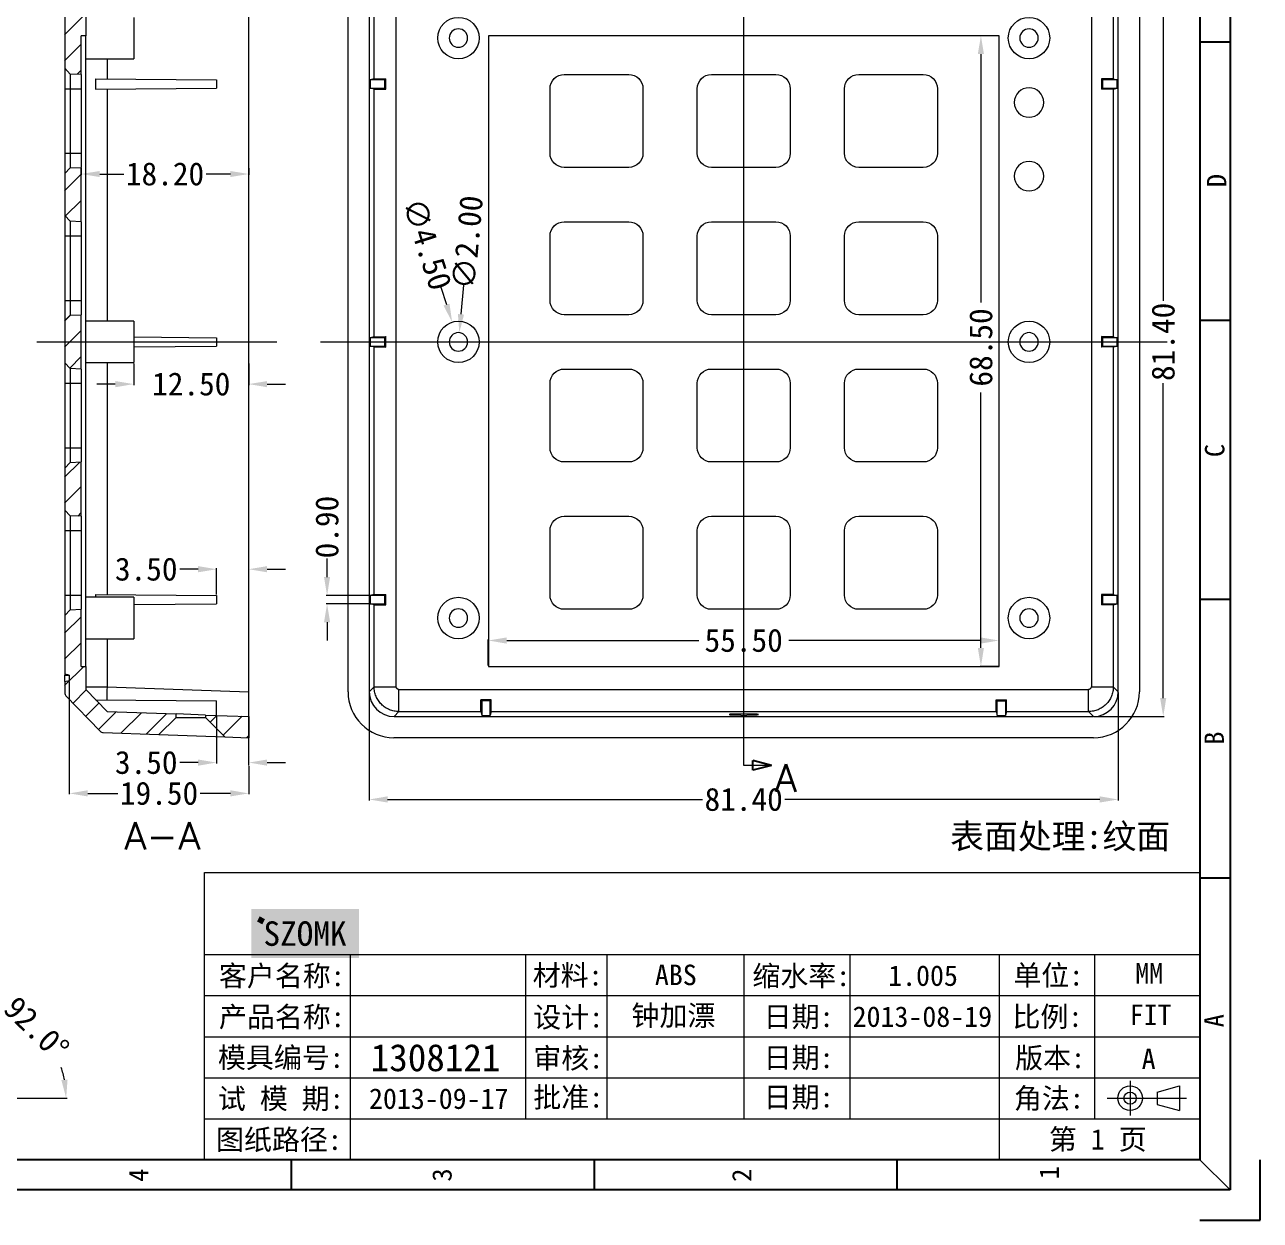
# Model space of a CAD drawing. Header units: inches. Extents: x -855 to -579, y 2307 to 2702.
# Drawn here: x -713.3 to -579, y 2506.4 to 2636.2 of the extents above; entities that cross this region are included whole.
import ezdxf
from ezdxf.enums import TextEntityAlignment as Align
from ezdxf.lldxf.tags import DXFTag

# ---------------------------------------------------------------- set-up
doc = ezdxf.new("R2010")
doc.units = ezdxf.units.IN
doc.header["$MEASUREMENT"] = 0
doc.layers.add('10', color=7, linetype='Continuous', true_color=0xffffff)
for name, color, linetype in [('50', 7, 'Continuous'), ('dtext', 4, 'Continuous'), ('MiniCADViewLayer', 1, 'Continuous')]:
    doc.layers.add(name, color=color, linetype=linetype)
doc.layers.add('moldbase', color=7, linetype='Continuous', lineweight=20)
doc.styles.add('blockfont', font='simplex.shx', dxfattribs={"bigfont": 'bigfont'})
doc.styles.add('txtstyle_3', font='simsun.ttc', dxfattribs={"height": 2.898368})
doc.styles.add('仿宋', font='SIMFANG.TTF', dxfattribs={"width": 0.7})
doc.styles.add('宋体', font='SimSun.ttf', dxfattribs={"width": 0.7})
tags = doc.linetypes.add('CENTER', pattern=[2, 1.25, -0.25, 0.25, -0.25]).pattern_tags.tags
tags[10:11] = [DXFTag(74, 4), DXFTag(75, 0), DXFTag(340, '0'), DXFTag(46, 0.0), DXFTag(50, 0.0), DXFTag(44, 0.0), DXFTag(45, 0.0)]
tags[8:9] = [DXFTag(74, 4), DXFTag(75, 0), DXFTag(340, '0'), DXFTag(46, 0.0), DXFTag(50, 0.0), DXFTag(44, 0.0), DXFTag(45, 0.0)]
tags[6:7] = [DXFTag(74, 4), DXFTag(75, 0), DXFTag(340, '0'), DXFTag(46, 0.0), DXFTag(50, 0.0), DXFTag(44, 0.0), DXFTag(45, 0.0)]
tags[4:5] = [DXFTag(74, 4), DXFTag(75, 0), DXFTag(340, '0'), DXFTag(46, 0.0), DXFTag(50, 0.0), DXFTag(44, 0.0), DXFTag(45, 0.0)]
tags = doc.linetypes.add('PHANTOM', pattern=[2.5, 1.25, -0.25, 0.25, -0.25, 0.25, -0.25]).pattern_tags.tags
tags[14:15] = [DXFTag(74, 4), DXFTag(75, 0), DXFTag(340, '0'), DXFTag(46, 0.0), DXFTag(50, 0.0), DXFTag(44, 0.0), DXFTag(45, 0.0)]
tags[12:13] = [DXFTag(74, 4), DXFTag(75, 0), DXFTag(340, '0'), DXFTag(46, 0.0), DXFTag(50, 0.0), DXFTag(44, 0.0), DXFTag(45, 0.0)]
tags[10:11] = [DXFTag(74, 4), DXFTag(75, 0), DXFTag(340, '0'), DXFTag(46, 0.0), DXFTag(50, 0.0), DXFTag(44, 0.0), DXFTag(45, 0.0)]
tags[8:9] = [DXFTag(74, 4), DXFTag(75, 0), DXFTag(340, '0'), DXFTag(46, 0.0), DXFTag(50, 0.0), DXFTag(44, 0.0), DXFTag(45, 0.0)]
tags[6:7] = [DXFTag(74, 4), DXFTag(75, 0), DXFTag(340, '0'), DXFTag(46, 0.0), DXFTag(50, 0.0), DXFTag(44, 0.0), DXFTag(45, 0.0)]
tags[4:5] = [DXFTag(74, 4), DXFTag(75, 0), DXFTag(340, '0'), DXFTag(46, 0.0), DXFTag(50, 0.0), DXFTag(44, 0.0), DXFTag(45, 0.0)]
doc.dimstyles.new('2.5', dxfattribs={"dimtxt": 2.5, "dimasz": 2, "dimexe": 0.1, "dimexo": 0.1, "dimgap": 0.1, "dimtad": 0, "dimzin": 0, "dimdsep": 46, "dimtxsty": 'Standard', "dimcen": 0, "dimclrd": 4, "dimclre": 4, "dimclrt": 3, "dimadec": 1, "dimazin": 0, "dimtfac": 1, "dimtofl": 0, "dimtmove": 0, "dimatfit": 3, "dimfxl": 0.18, "dimtolj": 1, "dimtzin": 0, "dimlwd": 9, "dimlwe": 9, "dimarcsym": 0})
doc.dimstyles.new('4', dxfattribs={"dimtxt": 4, "dimasz": 3, "dimexe": 0.1, "dimexo": 0.1, "dimgap": 0.1, "dimtad": 0, "dimzin": 0, "dimdsep": 46, "dimtxsty": 'Standard', "dimcen": 0, "dimclrd": 4, "dimclre": 4, "dimclrt": 3, "dimadec": 1, "dimazin": 0, "dimtfac": 1, "dimtofl": 0, "dimtmove": 0, "dimatfit": 3, "dimfxl": 0.18, "dimtolj": 1, "dimtzin": 0, "dimlwd": 9, "dimlwe": 9, "dimarcsym": 0})

# ---------------------------------------------------------------- blocks, each defined once
blk = doc.blocks.new('HATCH1')
at = {"color": 6, "lineweight": 9}
for p, q in [((209.55, 516.78), (215.39, 522.61)), ((215.94, 520.33), (218.33, 522.72)), ((218.87, 520.43), (221.26, 522.82)), ((221.8, 520.54), (224.19, 522.92)), ((224.74, 520.64), (227.12, 523.02)), ((227.59, 520.67), (229.05, 522.13)), ((209.05, 513.45), (211.35, 515.75)), ((209.05, 510.63), (210.85, 512.43)), ((210.41, 509.16), (210.85, 509.6)), ((209.05, 496.49), (210.85, 498.29)), ((209.12, 493.73), (210.85, 495.46)), ((209.05, 482.36), (209.7, 483)), ((209.05, 479.53), (210.85, 481.33)), ((209.6, 477.24), (210.85, 478.5)), ((209.05, 465.39), (210.7, 467.04)), ((209.05, 462.57), (210.85, 464.37)), ((210.47, 461.15), (210.85, 461.54)), ((209.05, 448.43), (210.85, 450.23)), ((209.05, 445.61), (210.85, 447.4)), ((209.05, 442.78), (211.12, 444.84)), ((209.96, 440.85), (211.38, 442.28)), ((211.35, 439.42), (212.77, 440.84)), ((212.74, 437.98), (214.66, 439.9)), ((215.17, 437.58), (217.39, 439.8)), ((217.9, 437.48), (220.13, 439.7)), ((224.86, 438.78), (225.59, 439.51)), ((226.28, 437.37), (228.33, 439.42)), ((228.84, 437.1), (229.05, 437.32))]:
    blk.add_line(p, q, dxfattribs=at)
blk = doc.blocks.new('ASSORTED_DRAFT2')
at = {"color": 13}
for p, q in [((306.37, 434.09), (304.37, 434.63)), ((304.37, 433.56), (304.37, 434.63)), ((306.37, 434.09), (304.37, 433.56))]:
    blk.add_line(p, q, dxfattribs=at)
blk = doc.blocks.new('*D43')
at = {"color": 4, "lineweight": 9}
for p, q in [((-662.91, 2566.65), (-662.91, 2569.46)), ((-660.91, 2569.36), (-640.05, 2569.36)), ((-609.41, 2569.36), (-630.26, 2569.36)), ((-607.41, 2566.65), (-607.41, 2569.46))]:
    blk.add_line(p, q, dxfattribs=at)
for points in [[(-660.91, 2569.69), (-660.91, 2569.02), (-662.91, 2569.36)], [(-609.41, 2569.69), (-609.41, 2569.02), (-607.41, 2569.36)]]:
    blk.add_solid(points, dxfattribs=at)
at = {"layer": 'Defpoints', "color": 0, "lineweight": 9}
for p in [(-607.41, 2569.36), (-662.91, 2566.55), (-607.41, 2566.55)]:
    blk.add_point(p, dxfattribs=at)
at = {"color": 3, "lineweight": 9, "insert": (-635.16, 2569.36), "char_height": 2.5, "attachment_point": 5}
blk.add_mtext('\\A1;55.50', dxfattribs=at)
blk = doc.blocks.new('*D44')
at = {"color": 4, "lineweight": 9}
for p, q in [((-675.85, 2563.7), (-675.85, 2551.99)), ((-594.46, 2563.7), (-594.46, 2551.99)), ((-673.85, 2552.09), (-639.63, 2552.09)), ((-596.46, 2552.09), (-630.68, 2552.09))]:
    blk.add_line(p, q, dxfattribs=at)
for points in [[(-673.85, 2552.43), (-673.85, 2551.76), (-675.85, 2552.09)], [(-596.46, 2552.43), (-596.46, 2551.76), (-594.46, 2552.09)]]:
    blk.add_solid(points, dxfattribs=at)
at = {"layer": 'Defpoints', "color": 0, "lineweight": 9}
for p in [(-675.85, 2563.8), (-594.46, 2563.8), (-594.46, 2552.09)]:
    blk.add_point(p, dxfattribs=at)
at = {"color": 3, "lineweight": 9, "insert": (-635.16, 2552.09), "char_height": 2.5, "attachment_point": 5}
blk.add_mtext('\\A1;81.40', dxfattribs=at)
blk = doc.blocks.new('*D45')
at = {"color": 4, "lineweight": 9}
for p, q in [((-607.51, 2635.05), (-609.48, 2635.05)), ((-609.38, 2633.05), (-609.38, 2606.08)), ((-609.38, 2568.55), (-609.38, 2596.29)), ((-607.51, 2566.55), (-609.48, 2566.55))]:
    blk.add_line(p, q, dxfattribs=at)
for points in [[(-609.72, 2633.05), (-609.05, 2633.05), (-609.38, 2635.05)], [(-609.72, 2568.55), (-609.05, 2568.55), (-609.38, 2566.55)]]:
    blk.add_solid(points, dxfattribs=at)
at = {"layer": 'Defpoints', "color": 0, "lineweight": 9}
for p in [(-607.41, 2635.05), (-609.38, 2566.55), (-607.41, 2566.55)]:
    blk.add_point(p, dxfattribs=at)
at = {"color": 3, "lineweight": 9, "insert": (-609.38, 2601.19), "char_height": 2.5, "attachment_point": 5, "rotation": 90}
blk.add_mtext('\\A1;68.50', dxfattribs=at)
blk = doc.blocks.new('*D46')
at = {"color": 4, "lineweight": 9}
for p, q in [((-597.06, 2642.5), (-589.47, 2642.5)), ((-589.57, 2640.5), (-589.57, 2606.27)), ((-589.57, 2563.1), (-589.57, 2597.32)), ((-597.06, 2561.1), (-589.47, 2561.1))]:
    blk.add_line(p, q, dxfattribs=at)
for points in [[(-589.91, 2640.5), (-589.24, 2640.5), (-589.57, 2642.5)], [(-589.91, 2563.1), (-589.24, 2563.1), (-589.57, 2561.1)]]:
    blk.add_solid(points, dxfattribs=at)
at = {"layer": 'Defpoints', "color": 0, "lineweight": 9}
for p in [(-597.16, 2642.5), (-597.16, 2561.1), (-589.57, 2561.1)]:
    blk.add_point(p, dxfattribs=at)
at = {"color": 3, "lineweight": 9, "insert": (-589.57, 2601.8), "char_height": 2.5, "attachment_point": 5, "rotation": 90}
blk.add_mtext('\\A1;81.40', dxfattribs=at)
blk = doc.blocks.new('*D49')
at = {"color": 4, "lineweight": 9}
for p, q in [((-680.43, 2576.25), (-680.43, 2578.25)), ((-675.83, 2574.25), (-680.53, 2574.25)), ((-675.83, 2573.35), (-680.53, 2573.35)), ((-680.43, 2571.35), (-680.43, 2569.35))]:
    blk.add_line(p, q, dxfattribs=at)
for points in [[(-680.76, 2576.25), (-680.1, 2576.25), (-680.43, 2574.25)], [(-680.76, 2571.35), (-680.1, 2571.35), (-680.43, 2573.35)]]:
    blk.add_solid(points, dxfattribs=at)
at = {"layer": 'Defpoints', "color": 0, "lineweight": 9}
for p in [(-680.43, 2574.25), (-675.73, 2574.25), (-675.73, 2573.35)]:
    blk.add_point(p, dxfattribs=at)
at = {"color": 3, "lineweight": 9, "insert": (-680.43, 2581.68), "char_height": 2.5, "attachment_point": 5, "rotation": 90}
blk.add_mtext('\\A1;0.90', dxfattribs=at)
blk = doc.blocks.new('*D50')
at = {"color": 4, "lineweight": 9}
blk.add_line((-668.06, 2607.75), (-667.45, 2605.85), dxfattribs=at)
blk.add_solid([(-667.13, 2605.95), (-667.77, 2605.74), (-666.84, 2603.94)], dxfattribs=at)
at = {"layer": 'Defpoints', "color": 0, "lineweight": 9}
for p in [(-666.84, 2603.94), (-665.47, 2599.66)]:
    blk.add_point(p, dxfattribs=at)
at = {"color": 3, "lineweight": 9, "insert": (-669.55, 2612.41), "char_height": 2.5, "attachment_point": 5, "rotation": 287.7574}
blk.add_mtext('\\A1;∅4.50', dxfattribs=at)
blk = doc.blocks.new('*D51')
at = {"color": 4, "lineweight": 9}
blk.add_line((-665.59, 2607.94), (-665.88, 2604.79), dxfattribs=at)
blk.add_solid([(-666.21, 2604.82), (-665.55, 2604.76), (-666.06, 2602.79)], dxfattribs=at)
at = {"layer": 'Defpoints', "color": 0, "lineweight": 9}
for p in [(-666.06, 2602.79), (-666.25, 2600.8)]:
    blk.add_point(p, dxfattribs=at)
at = {"color": 3, "lineweight": 9, "insert": (-665.17, 2612.61), "char_height": 2.5, "attachment_point": 5, "rotation": 84.7701}
blk.add_mtext('\\A1;∅2.00', dxfattribs=at)
blk = doc.blocks.new('*D57')
at = {"color": 4, "lineweight": 9}
blk.add_line((-716.23, 2519.65), (-708.68, 2519.65), dxfattribs=at)
for start, end in [(73.6118, 81.1263), (10.8737, 18.3882)]:
    blk.add_arc((-719.33, 2519.65), 10.55, start, end, dxfattribs=at)
for points in [[(-717.72, 2529.75), (-717.68, 2530.41), (-719.7, 2530.2)], [(-708.63, 2521.67), (-709.3, 2521.61), (-708.78, 2519.65)]]:
    blk.add_solid(points, dxfattribs=at)
at = {"layer": 'Defpoints', "color": 0, "lineweight": 9}
for p in [(-719.88, 2535.45), (-710.25, 2525.03), (-808.33, 2519.65), (-719.33, 2519.65), (-716.33, 2519.65)]:
    blk.add_point(p, dxfattribs=at)
at = {"color": 3, "lineweight": 9, "insert": (-712, 2527.24), "char_height": 2.5, "attachment_point": 5, "rotation": 316}
blk.add_mtext('\\A1;92.0°', dxfattribs=at)
blk = doc.blocks.new('*D65')
at = {"color": 4, "lineweight": 9}
for p, q in [((-707.14, 2620.65), (-707.14, 2619.93)), ((-705.14, 2620.03), (-702.52, 2620.03)), ((-690.94, 2620.03), (-693.57, 2620.03)), ((-688.94, 2620.65), (-688.94, 2619.93))]:
    blk.add_line(p, q, dxfattribs=at)
for points in [[(-705.14, 2620.36), (-705.14, 2619.7), (-707.14, 2620.03)], [(-690.94, 2620.36), (-690.94, 2619.7), (-688.94, 2620.03)]]:
    blk.add_solid(points, dxfattribs=at)
at = {"layer": 'Defpoints', "color": 0, "lineweight": 9}
for p in [(-707.14, 2620.75), (-688.94, 2620.75), (-688.94, 2620.03)]:
    blk.add_point(p, dxfattribs=at)
at = {"color": 3, "lineweight": 9, "insert": (-698.04, 2620.03), "char_height": 2.5, "attachment_point": 5}
blk.add_mtext('\\A1;18.20', dxfattribs=at)
blk = doc.blocks.new('*D66')
at = {"color": 4, "lineweight": 9}
for p, q in [((-692.44, 2561.12), (-692.44, 2556)), ((-694.44, 2556.1), (-696.44, 2556.1)), ((-688.94, 2555.9), (-688.94, 2556.2)), ((-686.94, 2556.1), (-684.94, 2556.1))]:
    blk.add_line(p, q, dxfattribs=at)
for points in [[(-694.44, 2556.43), (-694.44, 2555.76), (-692.44, 2556.1)], [(-686.94, 2556.43), (-686.94, 2555.76), (-688.94, 2556.1)]]:
    blk.add_solid(points, dxfattribs=at)
at = {"layer": 'Defpoints', "color": 0, "lineweight": 9}
for p in [(-692.44, 2561.22), (-692.44, 2556.1), (-688.94, 2555.8)]:
    blk.add_point(p, dxfattribs=at)
at = {"color": 3, "lineweight": 9, "insert": (-700.08, 2556.1), "char_height": 2.5, "attachment_point": 5}
blk.add_mtext('\\A1;3.50', dxfattribs=at)
blk = doc.blocks.new('*D67')
at = {"color": 4, "lineweight": 9}
for p, q in [((-708.44, 2564.9), (-708.44, 2552.65)), ((-688.94, 2555.7), (-688.94, 2552.65)), ((-706.44, 2552.75), (-703.17, 2552.75)), ((-690.94, 2552.75), (-694.22, 2552.75))]:
    blk.add_line(p, q, dxfattribs=at)
for points in [[(-706.44, 2553.09), (-706.44, 2552.42), (-708.44, 2552.75)], [(-690.94, 2553.09), (-690.94, 2552.42), (-688.94, 2552.75)]]:
    blk.add_solid(points, dxfattribs=at)
at = {"layer": 'Defpoints', "color": 0, "lineweight": 9}
for p in [(-708.44, 2565), (-688.94, 2555.8), (-688.94, 2552.75)]:
    blk.add_point(p, dxfattribs=at)
at = {"color": 3, "lineweight": 9, "insert": (-698.69, 2552.75), "char_height": 2.5, "attachment_point": 5}
blk.add_mtext('\\A1;19.50', dxfattribs=at)
blk = doc.blocks.new('*D68')
at = {"color": 4, "lineweight": 9}
for p, q in [((-694.44, 2577.1), (-696.44, 2577.1)), ((-692.44, 2574.35), (-692.44, 2577.2)), ((-688.94, 2574.35), (-688.94, 2577.2)), ((-686.94, 2577.1), (-684.94, 2577.1))]:
    blk.add_line(p, q, dxfattribs=at)
for points in [[(-694.44, 2577.44), (-694.44, 2576.77), (-692.44, 2577.1)], [(-686.94, 2577.44), (-686.94, 2576.77), (-688.94, 2577.1)]]:
    blk.add_solid(points, dxfattribs=at)
at = {"layer": 'Defpoints', "color": 0, "lineweight": 9}
for p in [(-692.44, 2577.1), (-692.44, 2574.25), (-688.94, 2574.25)]:
    blk.add_point(p, dxfattribs=at)
at = {"color": 3, "lineweight": 9, "insert": (-700.08, 2577.1), "char_height": 2.5, "attachment_point": 5}
blk.add_mtext('\\A1;3.50', dxfattribs=at)
blk = doc.blocks.new('*D69')
at = {"color": 4, "lineweight": 9}
for p, q in [((-701.44, 2599.45), (-701.44, 2597.11)), ((-688.94, 2599.45), (-688.94, 2597.11)), ((-703.44, 2597.21), (-705.44, 2597.21)), ((-686.94, 2597.21), (-684.94, 2597.21))]:
    blk.add_line(p, q, dxfattribs=at)
for points in [[(-703.44, 2597.54), (-703.44, 2596.87), (-701.44, 2597.21)], [(-686.94, 2597.54), (-686.94, 2596.87), (-688.94, 2597.21)]]:
    blk.add_solid(points, dxfattribs=at)
at = {"layer": 'Defpoints', "color": 0, "lineweight": 9}
for p in [(-701.44, 2599.55), (-688.94, 2599.55), (-688.94, 2597.21)]:
    blk.add_point(p, dxfattribs=at)
at = {"color": 3, "lineweight": 9, "insert": (-695.19, 2597.21), "char_height": 2.5, "attachment_point": 5}
blk.add_mtext('\\A1;12.50', dxfattribs=at)
blk = doc.blocks.new('7')
for p, q in [((2415.95, 430.69), (2420.95, 430.69)), ((2420.95, 384.69), (2415.95, 384.69)), ((2415.95, 338.69), (2420.95, 338.69)), ((2415.95, 292.69), (2420.95, 292.69)), ((2265.95, 246.19), (2265.95, 241.19)), ((2315.95, 246.19), (2315.95, 241.19)), ((2365.95, 246.19), (2365.95, 241.19))]:
    blk.add_line(p, q)
at = {"color": 8}
for p, q in [((2425.95, 236.19), (2425.95, 246.19)), ((2415.95, 236.19), (2425.95, 236.19))]:
    blk.add_line(p, q, dxfattribs=at)
for points in [[(2420.95, 241.19), (2010.95, 241.19), (2010.95, 528.19), (2420.95, 528.19)], [(2415.95, 246.19), (2015.95, 246.19), (2015.95, 523.19), (2415.95, 523.19)]]:
    blk.add_lwpolyline(points, close=True)
at = {"layer": 'moldbase'}
blk.add_line((2415.95, 246.19), (2420.95, 241.19), dxfattribs=at)
at = {"style": '宋体'}
for s, p in [('D', (2418.74, 407.79)), ('C', (2418.42, 363.23)), ('B', (2418.34, 315.76)), ('A', (2418.32, 269.13)), ('1', (2391.09, 244.05)), ('4', (2240.76, 243.63)), ('3', (2290.87, 243.67)), ('2', (2340.34, 243.62))]:
    blk.add_text(s, height=3.2, rotation=90, dxfattribs=at).set_placement(p, align=Align.MIDDLE)

msp = doc.modelspace()

# ---------------------------------------------------------------- linework, layer by layer
at = {"color": 7, "lineweight": 9}
for p, q in [((-693.732, 2544.143), (-585.606, 2544.143)), ((-693.732, 2512.963), (-693.732, 2544.143)), ((-585.606, 2544.143), (-585.606, 2512.963)), ((-693.732, 2535.235), (-585.606, 2535.235)), ((-677.867, 2512.963), (-677.867, 2535.235)), ((-658.886, 2535.235), (-658.886, 2517.417)), ((-649.977, 2517.417), (-649.977, 2535.235)), ((-635.123, 2517.417), (-635.123, 2535.235)), ((-623.588, 2517.417), (-623.588, 2535.235)), ((-607.38, 2512.963), (-607.38, 2535.235)), ((-596.987, 2517.417), (-596.987, 2535.235)), ((-693.732, 2530.78), (-585.606, 2530.78)), ((-693.732, 2526.326), (-585.606, 2526.326)), ((-693.732, 2521.872), (-585.606, 2521.872)), ((-693.732, 2517.417), (-585.606, 2517.417)), ((-690.081, 2512.963), (-585.606, 2512.963))]:
    msp.add_line(p, q, dxfattribs=at)
at = {"layer": '10', "color": 1, "linetype": 'PHANTOM', "lineweight": 9, "ltscale": 8}
for p, q in [((-688.942, 2555.799), (-688.942, 2647.799)), ((-635.155, 2555.799), (-635.155, 2647.799)), ((-681.155, 2601.799), (-589.155, 2601.799))]:
    msp.add_line(p, q, dxfattribs=at)
at = {"layer": '10', "color": 7, "lineweight": 9}
for p, q in [((-706.642, 2639.58), (-706.642, 2635.049)), ((-688.942, 2563.799), (-688.942, 2639.799)), ((-678.155, 2563.796), (-678.155, 2639.802)), ((-675.854, 2639.799), (-675.854, 2563.799)), ((-594.457, 2563.799), (-594.457, 2639.799)), ((-592.155, 2639.802), (-592.155, 2563.796)), ((-675.316, 2630.353), (-675.316, 2639.261)), ((-672.936, 2564.337), (-672.936, 2639.261)), ((-597.375, 2639.261), (-597.375, 2564.337)), ((-594.995, 2639.261), (-594.995, 2630.353)), ((-708.942, 2637.912), (-708.942, 2631.512)), ((-701.442, 2637.049), (-701.442, 2632.549)), ((-707.142, 2630.849), (-707.142, 2635.049)), ((-706.642, 2635.049), (-707.142, 2635.049)), ((-706.642, 2566.549), (-706.642, 2635.049)), ((-607.405, 2635.049), (-662.905, 2635.049)), ((-662.905, 2635.049), (-662.905, 2566.549)), ((-607.405, 2566.549), (-607.405, 2635.049)), ((-708.942, 2631.512), (-708.342, 2630.891)), ((-708.942, 2631.512), (-708.942, 2629.299)), ((-706.642, 2632.549), (-701.442, 2632.549)), ((-704.343, 2632.549), (-704.343, 2630.353)), ((-707.142, 2630.849), (-708.342, 2630.891)), ((-708.342, 2630.891), (-708.342, 2629.299)), ((-707.142, 2630.849), (-707.142, 2629.299)), ((-705.579, 2630.364), (-705.579, 2629.234)), ((-705.579, 2630.364), (-692.442, 2630.249)), ((-692.442, 2630.249), (-692.442, 2629.349)), ((-675.316, 2630.353), (-675.732, 2630.249)), ((-675.732, 2630.249), (-675.732, 2629.349)), ((-674.151, 2630.249), (-675.732, 2630.249)), ((-675.316, 2630.353), (-674.036, 2630.364)), ((-674.036, 2630.364), (-674.151, 2630.249)), ((-674.151, 2629.349), (-674.151, 2630.249)), ((-674.036, 2629.234), (-674.036, 2630.364)), ((-654.655, 2630.849), (-647.655, 2630.849)), ((-638.655, 2630.849), (-631.655, 2630.849)), ((-622.655, 2630.849), (-615.655, 2630.849)), ((-596.274, 2630.364), (-596.274, 2629.234)), ((-596.274, 2630.364), (-596.16, 2630.249)), ((-594.995, 2630.353), (-596.274, 2630.364)), ((-596.16, 2630.249), (-596.16, 2629.349)), ((-594.579, 2630.249), (-596.16, 2630.249)), ((-594.995, 2630.353), (-594.579, 2630.249)), ((-594.579, 2629.349), (-594.579, 2630.249)), ((-708.942, 2629.299), (-708.342, 2629.299)), ((-708.942, 2629.299), (-708.942, 2622.299)), ((-708.342, 2629.299), (-707.142, 2629.299)), ((-708.342, 2629.299), (-708.342, 2622.299)), ((-707.142, 2629.299), (-707.142, 2622.299)), ((-705.579, 2629.234), (-692.442, 2629.349)), ((-704.343, 2629.245), (-704.343, 2604.049)), ((-675.316, 2629.245), (-675.732, 2629.349)), ((-675.732, 2629.349), (-674.151, 2629.349)), ((-675.316, 2602.353), (-675.316, 2629.245)), ((-675.316, 2629.245), (-674.036, 2629.234)), ((-674.036, 2629.234), (-674.151, 2629.349)), ((-656.205, 2622.299), (-656.205, 2629.299)), ((-646.105, 2629.299), (-646.105, 2622.299)), ((-640.205, 2622.299), (-640.205, 2629.299)), ((-630.105, 2629.299), (-630.105, 2622.299)), ((-624.205, 2622.299), (-624.205, 2629.299)), ((-614.105, 2629.299), (-614.105, 2622.299)), ((-596.274, 2629.234), (-596.16, 2629.349)), ((-594.995, 2629.245), (-596.274, 2629.234)), ((-596.16, 2629.349), (-594.579, 2629.349)), ((-594.995, 2629.245), (-594.579, 2629.349)), ((-594.995, 2629.245), (-594.995, 2602.353)), ((-708.942, 2622.299), (-708.342, 2622.299)), ((-708.942, 2622.299), (-708.942, 2620.086)), ((-708.342, 2622.299), (-708.342, 2620.707)), ((-708.342, 2622.299), (-707.142, 2622.299)), ((-707.142, 2622.299), (-707.142, 2620.749)), ((-708.342, 2620.707), (-708.942, 2620.086)), ((-708.942, 2620.086), (-708.942, 2615.512)), ((-708.342, 2620.707), (-707.142, 2620.749)), ((-707.142, 2614.849), (-707.142, 2620.749)), ((-647.655, 2620.749), (-654.655, 2620.749)), ((-631.655, 2620.749), (-638.655, 2620.749)), ((-615.655, 2620.749), (-622.655, 2620.749)), ((-708.942, 2615.512), (-708.342, 2614.891)), ((-708.942, 2615.512), (-708.942, 2613.299)), ((-707.142, 2614.849), (-708.342, 2614.891)), ((-708.342, 2614.891), (-708.342, 2613.299)), ((-707.142, 2614.849), (-707.142, 2613.299)), ((-654.655, 2614.849), (-647.655, 2614.849)), ((-638.655, 2614.849), (-631.655, 2614.849)), ((-622.655, 2614.849), (-615.655, 2614.849)), ((-708.942, 2613.299), (-708.342, 2613.299)), ((-708.942, 2613.299), (-708.942, 2606.299)), ((-708.342, 2613.299), (-707.142, 2613.299)), ((-708.342, 2613.299), (-708.342, 2606.299)), ((-707.142, 2613.299), (-707.142, 2606.299)), ((-656.205, 2606.299), (-656.205, 2613.299)), ((-646.105, 2613.299), (-646.105, 2606.299)), ((-640.205, 2606.299), (-640.205, 2613.299)), ((-630.105, 2613.299), (-630.105, 2606.299)), ((-624.205, 2606.299), (-624.205, 2613.299)), ((-614.105, 2613.299), (-614.105, 2606.299)), ((-708.942, 2606.299), (-708.342, 2606.299)), ((-708.942, 2606.299), (-708.942, 2604.086)), ((-708.342, 2606.299), (-708.342, 2604.707)), ((-708.342, 2606.299), (-707.142, 2606.299)), ((-707.142, 2606.299), (-707.142, 2604.749)), ((-708.342, 2604.707), (-708.942, 2604.086)), ((-708.342, 2604.707), (-707.142, 2604.749)), ((-707.142, 2598.849), (-707.142, 2604.749)), ((-647.655, 2604.749), (-654.655, 2604.749)), ((-631.655, 2604.749), (-638.655, 2604.749)), ((-615.655, 2604.749), (-622.655, 2604.749)), ((-708.942, 2604.086), (-708.942, 2599.512)), ((-701.442, 2604.049), (-706.642, 2604.049)), ((-701.442, 2604.049), (-701.442, 2599.549)), ((-701.442, 2602.328), (-692.442, 2602.249)), ((-692.442, 2602.249), (-692.442, 2601.349)), ((-675.316, 2602.353), (-675.732, 2602.249)), ((-675.732, 2602.249), (-675.732, 2601.349)), ((-674.151, 2602.249), (-675.732, 2602.249)), ((-675.316, 2602.353), (-674.036, 2602.364)), ((-674.036, 2602.364), (-674.151, 2602.249)), ((-674.151, 2601.349), (-674.151, 2602.249)), ((-674.036, 2601.234), (-674.036, 2602.364)), ((-596.274, 2602.364), (-596.16, 2602.249)), ((-594.995, 2602.353), (-596.274, 2602.364)), ((-596.274, 2602.364), (-596.274, 2601.234)), ((-594.579, 2602.249), (-596.16, 2602.249)), ((-596.16, 2602.249), (-596.16, 2601.349)), ((-594.995, 2602.353), (-594.579, 2602.249)), ((-594.579, 2601.349), (-594.579, 2602.249)), ((-701.442, 2601.271), (-692.442, 2601.349)), ((-675.316, 2601.245), (-675.732, 2601.349)), ((-675.732, 2601.349), (-674.151, 2601.349)), ((-675.316, 2574.353), (-675.316, 2601.245)), ((-675.316, 2601.245), (-674.036, 2601.234)), ((-674.036, 2601.234), (-674.151, 2601.349)), ((-596.274, 2601.234), (-596.16, 2601.349)), ((-594.995, 2601.245), (-596.274, 2601.234)), ((-596.16, 2601.349), (-594.579, 2601.349)), ((-594.995, 2601.245), (-594.579, 2601.349)), ((-594.995, 2601.245), (-594.995, 2574.353)), ((-708.942, 2599.512), (-708.342, 2598.891)), ((-708.942, 2599.512), (-708.942, 2597.299)), ((-706.642, 2599.549), (-701.442, 2599.549)), ((-704.343, 2599.549), (-704.343, 2574.353)), ((-707.142, 2598.849), (-708.342, 2598.891)), ((-708.342, 2598.891), (-708.342, 2597.299)), ((-707.142, 2598.849), (-707.142, 2597.299)), ((-654.655, 2598.849), (-647.655, 2598.849)), ((-638.655, 2598.849), (-631.655, 2598.849)), ((-622.655, 2598.849), (-615.655, 2598.849)), ((-708.942, 2597.299), (-708.342, 2597.299)), ((-708.942, 2597.299), (-708.942, 2590.299)), ((-708.342, 2597.299), (-707.142, 2597.299)), ((-708.342, 2597.299), (-708.342, 2590.299)), ((-707.142, 2597.299), (-707.142, 2590.299)), ((-656.205, 2590.299), (-656.205, 2597.299)), ((-646.105, 2597.299), (-646.105, 2590.299)), ((-640.205, 2590.299), (-640.205, 2597.299)), ((-630.105, 2597.299), (-630.105, 2590.299)), ((-624.205, 2590.299), (-624.205, 2597.299)), ((-614.105, 2597.299), (-614.105, 2590.299)), ((-708.942, 2590.299), (-708.342, 2590.299)), ((-708.942, 2590.299), (-708.942, 2588.086)), ((-708.342, 2590.299), (-708.342, 2588.707)), ((-708.342, 2590.299), (-707.142, 2590.299)), ((-707.142, 2590.299), (-707.142, 2588.749)), ((-708.342, 2588.707), (-708.942, 2588.086)), ((-708.342, 2588.707), (-707.142, 2588.749)), ((-707.142, 2582.849), (-707.142, 2588.749)), ((-647.655, 2588.749), (-654.655, 2588.749)), ((-631.655, 2588.749), (-638.655, 2588.749)), ((-615.655, 2588.749), (-622.655, 2588.749)), ((-708.942, 2588.086), (-708.942, 2583.512)), ((-708.942, 2583.512), (-708.342, 2582.891)), ((-708.942, 2583.512), (-708.942, 2581.299)), ((-707.142, 2582.849), (-708.342, 2582.891)), ((-708.342, 2582.891), (-708.342, 2581.299)), ((-707.142, 2582.849), (-707.142, 2581.299)), ((-654.655, 2582.849), (-647.655, 2582.849)), ((-638.655, 2582.849), (-631.655, 2582.849)), ((-622.655, 2582.849), (-615.655, 2582.849)), ((-708.942, 2581.299), (-708.342, 2581.299)), ((-708.942, 2581.299), (-708.942, 2574.299)), ((-708.342, 2581.299), (-707.142, 2581.299)), ((-708.342, 2581.299), (-708.342, 2574.299)), ((-707.142, 2581.299), (-707.142, 2574.299)), ((-656.205, 2574.299), (-656.205, 2581.299)), ((-646.105, 2581.299), (-646.105, 2574.299)), ((-640.205, 2574.299), (-640.205, 2581.299)), ((-630.105, 2581.299), (-630.105, 2574.299)), ((-624.205, 2574.299), (-624.205, 2581.299)), ((-614.105, 2581.299), (-614.105, 2574.299)), ((-708.942, 2574.299), (-708.342, 2574.299)), ((-708.942, 2574.299), (-708.942, 2572.086)), ((-708.342, 2574.299), (-708.342, 2572.707)), ((-708.342, 2574.299), (-707.142, 2574.299)), ((-707.142, 2574.299), (-707.142, 2572.749)), ((-701.442, 2574.049), (-706.642, 2574.049)), ((-705.579, 2574.364), (-705.579, 2574.049)), ((-705.579, 2574.364), (-692.442, 2574.249)), ((-701.442, 2574.049), (-701.442, 2569.549)), ((-692.442, 2574.249), (-692.442, 2573.349)), ((-675.316, 2574.353), (-675.732, 2574.249)), ((-675.732, 2574.249), (-675.732, 2573.349)), ((-674.151, 2574.249), (-675.732, 2574.249)), ((-675.316, 2574.353), (-674.036, 2574.364)), ((-674.036, 2574.364), (-674.151, 2574.249)), ((-674.151, 2573.349), (-674.151, 2574.249)), ((-674.036, 2573.234), (-674.036, 2574.364)), ((-596.274, 2574.364), (-596.16, 2574.249)), ((-596.274, 2574.364), (-596.274, 2573.234)), ((-594.995, 2574.353), (-596.274, 2574.364)), ((-596.16, 2574.249), (-596.16, 2573.349)), ((-594.579, 2574.249), (-596.16, 2574.249)), ((-594.995, 2574.353), (-594.579, 2574.249)), ((-594.579, 2573.349), (-594.579, 2574.249)), ((-708.342, 2572.707), (-708.942, 2572.086)), ((-708.342, 2572.707), (-707.142, 2572.749)), ((-707.142, 2566.549), (-707.142, 2572.749)), ((-701.442, 2573.271), (-692.442, 2573.349)), ((-675.316, 2573.245), (-675.732, 2573.349)), ((-675.732, 2573.349), (-674.151, 2573.349)), ((-675.316, 2564.337), (-675.316, 2573.245)), ((-675.316, 2573.245), (-674.036, 2573.234)), ((-674.036, 2573.234), (-674.151, 2573.349)), ((-647.655, 2572.749), (-654.655, 2572.749)), ((-631.655, 2572.749), (-638.655, 2572.749)), ((-615.655, 2572.749), (-622.655, 2572.749)), ((-596.274, 2573.234), (-596.16, 2573.349)), ((-594.995, 2573.245), (-596.274, 2573.234)), ((-596.16, 2573.349), (-594.579, 2573.349)), ((-594.995, 2573.245), (-594.579, 2573.349)), ((-594.995, 2573.245), (-594.995, 2564.337)), ((-708.942, 2572.086), (-708.942, 2565.686)), ((-706.642, 2569.549), (-701.442, 2569.549)), ((-704.343, 2569.549), (-704.343, 2564.337)), ((-707.142, 2566.549), (-706.642, 2566.549)), ((-706.642, 2566.549), (-706.642, 2564.019)), ((-662.905, 2566.549), (-607.405, 2566.549)), ((-708.442, 2565.597), (-708.942, 2565.686)), ((-708.942, 2565.686), (-708.942, 2565.597)), ((-708.942, 2565.597), (-708.442, 2565.597)), ((-708.942, 2564.909), (-708.942, 2565.597)), ((-708.942, 2564.909), (-708.442, 2564.997)), ((-708.942, 2564.909), (-708.942, 2563.699)), ((-708.442, 2565.597), (-708.442, 2564.997)), ((-705.085, 2559.503), (-708.802, 2563.352)), ((-706.642, 2564.337), (-704.343, 2564.337)), ((-704.343, 2561.638), (-706.642, 2564.019)), ((-704.343, 2564.337), (-688.942, 2563.799)), ((-688.942, 2561.1), (-688.942, 2563.799)), ((-675.316, 2564.337), (-675.854, 2563.799)), ((-675.316, 2564.337), (-672.936, 2564.337)), ((-672.618, 2561.638), (-672.618, 2564.019)), ((-672.618, 2564.019), (-597.693, 2564.019)), ((-597.693, 2561.638), (-597.693, 2564.019)), ((-597.375, 2564.337), (-594.995, 2564.337)), ((-594.995, 2564.337), (-594.457, 2563.799)), ((-705.579, 2562.918), (-692.442, 2562.803)), ((-692.442, 2561.223), (-692.442, 2562.803)), ((-663.709, 2561.638), (-663.72, 2562.918)), ((-663.72, 2562.918), (-663.605, 2562.803)), ((-662.591, 2562.918), (-663.72, 2562.918)), ((-663.605, 2562.803), (-663.605, 2561.223)), ((-662.705, 2562.803), (-663.605, 2562.803)), ((-662.591, 2562.918), (-662.705, 2562.803)), ((-662.705, 2561.223), (-662.705, 2562.803)), ((-662.602, 2561.638), (-662.591, 2562.918)), ((-607.72, 2562.918), (-606.591, 2562.918)), ((-607.72, 2562.918), (-607.605, 2562.803)), ((-607.709, 2561.638), (-607.72, 2562.918)), ((-607.605, 2562.803), (-606.705, 2562.803)), ((-607.605, 2561.223), (-607.605, 2562.803)), ((-606.591, 2562.918), (-606.705, 2562.803)), ((-606.705, 2562.803), (-606.705, 2561.223)), ((-606.602, 2561.638), (-606.591, 2562.918)), ((-704.343, 2561.638), (-696.842, 2561.376)), ((-698.701, 2559.14), (-696.842, 2560.999)), ((-696.842, 2560.999), (-696.842, 2561.376)), ((-693.642, 2561.265), (-696.842, 2561.376)), ((-696.842, 2560.999), (-693.642, 2560.999)), ((-693.642, 2561.265), (-688.942, 2561.1)), ((-693.642, 2561.265), (-693.642, 2560.999)), ((-693.642, 2560.999), (-691.532, 2558.89)), ((-688.942, 2561.1), (-688.942, 2558.799)), ((-672.618, 2561.638), (-673.156, 2561.1)), ((-673.156, 2561.1), (-597.155, 2561.1)), ((-672.618, 2561.638), (-663.709, 2561.638)), ((-663.709, 2561.638), (-663.605, 2561.223)), ((-663.605, 2561.223), (-662.705, 2561.223)), ((-662.602, 2561.638), (-662.705, 2561.223)), ((-662.602, 2561.638), (-607.709, 2561.638)), ((-607.709, 2561.638), (-607.605, 2561.223)), ((-607.605, 2561.223), (-606.705, 2561.223)), ((-606.602, 2561.638), (-606.705, 2561.223)), ((-606.602, 2561.638), (-597.693, 2561.638)), ((-597.693, 2561.638), (-597.155, 2561.1)), ((-704.742, 2559.351), (-698.701, 2559.14)), ((-698.701, 2559.14), (-691.532, 2558.89)), ((-691.532, 2558.89), (-688.942, 2558.799)), ((-597.152, 2558.799), (-673.158, 2558.799))]:
    msp.add_line(p, q, dxfattribs=at)
at = {"layer": '10', "color": 1, "linetype": 'PHANTOM', "lineweight": 9, "ltscale": 5}
msp.add_line((-711.95, 2601.799), (-685.9, 2601.799), dxfattribs=at)
at = {"layer": '10', "color": 1, "lineweight": 9}
msp.add_line((-632.155, 2555.799), (-635.155, 2555.799), dxfattribs=at)
at = {"layer": '10', "color": 7, "lineweight": 9}
for centre in [(-666.155, 2634.799), (-604.155, 2634.799), (-666.155, 2601.799), (-604.155, 2601.799), (-666.155, 2571.799), (-604.155, 2571.799)]:
    msp.add_circle(centre, 2.25, dxfattribs=at)
at = {"layer": '10', "color": 7, "lineweight": 9, "extrusion": (0, 0, -1)}
for centre in [(666.155, 2634.799), (604.155, 2634.799), (666.155, 2601.799), (604.155, 2601.799), (666.155, 2571.799), (604.155, 2571.799)]:
    msp.add_circle(centre, 1, dxfattribs=at)
at = {"layer": '10', "color": 7, "lineweight": 9, "extrusion": (1.22461e-16, 0, -1)}
for centre in [(604.155, 2627.799), (604.155, 2619.799)]:
    msp.add_circle(centre, 1.6, dxfattribs=at)
for centre in [(654.655, 2629.299), (638.655, 2629.299), (622.655, 2629.299), (654.655, 2613.299), (638.655, 2613.299), (622.655, 2613.299), (654.655, 2597.299), (638.655, 2597.299), (622.655, 2597.299), (654.655, 2581.299), (638.655, 2581.299), (622.655, 2581.299)]:
    msp.add_arc(centre, 1.55, 0, 90, dxfattribs=at)
at = {"layer": '10', "color": 7, "lineweight": 9, "extrusion": (0, 0, -1)}
for centre, start, end in [((647.655, 2629.299), 90, 180), ((631.655, 2629.299), 90, 180), ((615.655, 2629.299), 90, 180), ((654.655, 2622.299), 270, 0), ((647.655, 2622.299), 180, 270), ((638.655, 2622.299), 270, 0), ((631.655, 2622.299), 180, 270), ((622.655, 2622.299), 270, 0), ((615.655, 2622.299), 180, 270), ((647.655, 2613.299), 90, 180), ((631.655, 2613.299), 90, 180), ((615.655, 2613.299), 90, 180), ((654.655, 2606.299), 270, 0), ((647.655, 2606.299), 180, 270), ((638.655, 2606.299), 270, 0), ((631.655, 2606.299), 180, 270), ((622.655, 2606.299), 270, 0), ((615.655, 2606.299), 180, 270), ((647.655, 2597.299), 90, 180), ((631.655, 2597.299), 90, 180), ((615.655, 2597.299), 90, 180), ((654.655, 2590.299), 270, 0), ((647.655, 2590.299), 180, 270), ((638.655, 2590.299), 270, 0), ((631.655, 2590.299), 180, 270), ((622.655, 2590.299), 270, 0), ((615.655, 2590.299), 180, 270), ((647.655, 2581.299), 90, 180), ((631.655, 2581.299), 90, 180), ((615.655, 2581.299), 90, 180), ((654.655, 2574.299), 270, 0), ((647.655, 2574.299), 180, 270), ((638.655, 2574.299), 270, 0), ((631.655, 2574.299), 180, 270), ((622.655, 2574.299), 270, 0), ((615.655, 2574.299), 180, 270)]:
    msp.add_arc(centre, 1.55, start, end, dxfattribs=at)
at = {"layer": '10', "color": 7, "lineweight": 9}
for centre, start, end in [((-708.442, 2563.699), 180, 224), ((-704.725, 2559.851), 224, 268)]:
    msp.add_arc(centre, 0.5, start, end, dxfattribs=at)
for centre, major_axis in [((-673.152, 2563.802), (-3.54, -3.54)), ((-673.152, 2563.802), (-1.912, -1.912)), ((-597.158, 2563.802), (1.912, -1.912)), ((-597.158, 2563.802), (3.54, -3.54))]:
    msp.add_ellipse(centre, major_axis=major_axis, ratio=0.9987828, start_param=5.4983961, end_param=7.0679745, dxfattribs=at)
at = {"layer": '10', "color": 7, "lineweight": 9, "extrusion": (1.22461e-16, 0, -1)}
msp.add_ellipse((-635.155, 2561.32), major_axis=(-1.6, 0), ratio=0.0349208, start_param=1.5707963, end_param=7.8539816, dxfattribs=at)
at = {"layer": '10', "color": 7, "lineweight": 9}
for points, knots in [([(-704.343, 2564.337), (-704.343, 2564.158), (-704.344, 2563.983), (-704.344, 2563.725), (-704.344, 2563.639), (-704.344, 2563.47), (-704.344, 2563.386), (-704.344, 2563.164), (-704.344, 2563.03), (-704.345, 2562.903)], [0, 0, 0, 0, 0.3500635, 0.3500635, 0.5250952, 0.5250952, 0.7001269, 0.7001269, 1, 1, 1, 1]), ([(-672.618, 2561.638), (-672.796, 2561.638), (-672.971, 2561.656), (-673.23, 2561.707), (-673.315, 2561.728), (-673.485, 2561.78), (-673.569, 2561.81), (-673.814, 2561.911), (-673.969, 2561.994), (-674.189, 2562.141), (-674.26, 2562.194), (-674.398, 2562.306), (-674.463, 2562.366), (-674.65, 2562.552), (-674.761, 2562.688), (-674.909, 2562.909), (-674.955, 2562.985), (-675.039, 2563.141), (-675.114, 2563.3), (-675.173, 2563.466), (-675.225, 2563.634), (-675.246, 2563.721), (-675.299, 2563.982), (-675.316, 2564.158), (-675.316, 2564.337)], [0, 0, 0, 0, 0.125, 0.125, 0.1875, 0.1875, 0.25, 0.25, 0.375, 0.375, 0.4375, 0.4375, 0.5, 0.5, 0.625, 0.625, 0.6875, 0.6875, 0.75, 0.8125, 0.8125, 0.875, 0.875, 1, 1, 1, 1]), ([(-672.618, 2564.019), (-672.627, 2564.021), (-672.655, 2564.029), (-672.704, 2564.049), (-672.764, 2564.085), (-672.821, 2564.134), (-672.869, 2564.19), (-672.905, 2564.25), (-672.926, 2564.3), (-672.934, 2564.327), (-672.936, 2564.337)], [0, 0, 0, 0, 0.0555556, 0.1666667, 0.3333333, 0.5, 0.6666667, 0.8333333, 0.9444444, 1, 1, 1, 1]), ([(-594.995, 2564.337), (-594.995, 2564.158), (-595.012, 2563.983), (-595.063, 2563.725), (-595.085, 2563.639), (-595.136, 2563.47), (-595.166, 2563.386), (-595.268, 2563.141), (-595.35, 2562.986), (-595.497, 2562.766), (-595.55, 2562.694), (-595.663, 2562.557), (-595.722, 2562.491), (-595.908, 2562.305), (-596.044, 2562.193), (-596.265, 2562.045), (-596.342, 2561.999), (-596.497, 2561.916), (-596.656, 2561.841), (-596.822, 2561.781), (-596.991, 2561.73), (-597.077, 2561.708), (-597.339, 2561.656), (-597.515, 2561.638), (-597.693, 2561.638)], [0, 0, 0, 0, 0.125, 0.125, 0.1875, 0.1875, 0.25, 0.25, 0.375, 0.375, 0.4375, 0.4375, 0.5, 0.5, 0.625, 0.625, 0.6875, 0.6875, 0.75, 0.8125, 0.8125, 0.875, 0.875, 1, 1, 1, 1]), ([(-597.375, 2564.337), (-597.377, 2564.327), (-597.385, 2564.3), (-597.405, 2564.25), (-597.441, 2564.19), (-597.49, 2564.134), (-597.547, 2564.085), (-597.606, 2564.049), (-597.656, 2564.029), (-597.684, 2564.021), (-597.693, 2564.019)], [0, 0, 0, 0, 0.0555556, 0.1666667, 0.3333333, 0.5, 0.6666667, 0.8333333, 0.9444444, 1, 1, 1, 1])]:
    msp.add_open_spline(points, degree=3, knots=knots, dxfattribs=at)
at = {"layer": 'dtext', "color": 1, "linetype": 'CENTER', "lineweight": 9}
for p, q in [((-593.167, 2521.515), (-593.167, 2517.774)), ((-595.647, 2519.645), (-587.045, 2519.645))]:
    msp.add_line(p, q, dxfattribs=at)
at = {"layer": 'dtext', "lineweight": 9}
for p, q in [((-590.22, 2520.313), (-587.815, 2520.981)), ((-590.22, 2520.313), (-590.22, 2518.976)), ((-587.815, 2520.981), (-587.815, 2518.308)), ((-590.22, 2518.976), (-587.815, 2518.308))]:
    msp.add_line(p, q, dxfattribs=at)
for radius in [1.336, 0.668]:
    msp.add_circle((-593.167, 2519.645), radius, dxfattribs=at)

# ---------------------------------------------------------------- block references
at = {"layer": '10', "color": 200, "lineweight": 9}
msp.add_blockref('HATCH1', (-917.996, 2121.708), dxfattribs=at)
at = {"layer": '10', "color": 1, "lineweight": 9}
msp.add_blockref('ASSORTED_DRAFT2', (-938.522, 2121.708), dxfattribs=at)
at = {"layer": '50', "color": 7, "linetype": 'Continuous', "lineweight": 9, "xscale": 0.6581563421108854, "yscale": 0.6581563421115106, "zscale": 0.6581563421113705}
msp.add_blockref('7', (-2175.679, 2350.93), dxfattribs=at)

# ---------------------------------------------------------------- texts
at = {"layer": '10', "color": 1, "lineweight": 9, "char_height": 3, "attachment_point": 7, "style": 'blockfont'}
for s, insert in [('\\W01.038;\\fsimplex.shx;A', (-631.791, 2552.923)), ('{\\fsimplex.shx|b0|i0|c0|p0;\\W1.038;A-A}', (-702.481, 2546.644))]:
    msp.add_mtext(s, dxfattribs=dict(at, insert=insert))
at = {"layer": 'dtext', "color": 1, "lineweight": 9, "style": '仿宋'}
msp.add_text('表面处理:纹面', height=2.6957, dxfattribs=at).set_placement((-612.718, 2546.742))
at = {"layer": 'dtext', "color": 7, "lineweight": 9, "style": '仿宋'}
for s, p in [('客户名称:', (-692.185, 2531.82)), ('材料:', (-658.087, 2531.88)), ('缩水率:', (-634.223, 2531.82)), ('单位:', (-605.858, 2531.88)), ('产品名称:', (-692.185, 2527.366)), ('设计:', (-658.022, 2527.33)), ('日期:', (-632.987, 2527.378)), ('比例:', (-605.956, 2527.39)), ('模具编号:', (-692.292, 2522.936)), ('审核:', (-658.022, 2522.875)), ('版本:', (-605.669, 2522.911)), ('日期:', (-632.987, 2522.923)), ('试 模 期:', (-692.292, 2518.481)), ('批准:', (-658.022, 2518.629)), ('日期:', (-632.987, 2518.641)), ('角法:', (-605.794, 2518.517)), ('图纸路径:', (-692.497, 2514.027)), (' 第 1 页', (-603.51, 2514.063))]:
    msp.add_text(s, height=2.2281, dxfattribs=at).set_placement(p)
at = {"layer": 'dtext', "color": 4, "lineweight": 9, "style": '仿宋'}
for s, height, p in [('ABS', 2.2281, (-644.808, 2531.921)), ('1.005', 2.2281, (-619.461, 2531.844)), ('MM', 2.2281, (-592.608, 2532.095)), ('钟加漂', 2.2281, (-647.352, 2527.509)), ('2013-08-19', 2.2281, (-623.322, 2527.39)), ('FIT', 2.2281, (-593.209, 2527.584)), ('1308121', 2.9604, (-675.687, 2522.571)), ('A', 2.228, (-591.912, 2522.799)), ('2013-09-17', 2.2281, (-675.874, 2518.481))]:
    msp.add_text(s, height=height, dxfattribs=at).set_placement(p)
at = {"layer": 'MiniCADViewLayer', "color": 1, "lineweight": 9, "true_color": 0xff0000, "insert": (-687.34, 2538.85), "char_height": 2.6561, "attachment_point": 1, "style": 'txtstyle_3', "bg_fill": 1, "box_fill_scale": 1.5, "bg_fill_color": 256, "bg_fill_true_color": 16711168, "bg_fill_transparency": 0}
msp.add_mtext('SZOMK', dxfattribs=at)

# ---------------------------------------------------------------- dimensions: what is measured, and where the dimension line sits
at = {"color": 4, "lineweight": 9}
for base, p1, p2, picture, middle in [((-589.573, 2561.1), (-597.155, 2642.498), (-597.155, 2561.1), '*D46', (-589.573, 2601.799)), ((-680.429, 2574.249), (-675.732, 2573.349), (-675.732, 2574.249), '*D49', (-680.429, 2581.682))]:
    dim = msp.add_linear_dim(base=base, p1=p1, p2=p2, angle=90, dimstyle='2.5', dxfattribs=at)
    dim.commit()
    dim.dimension.update_dxf_attribs({"geometry": picture, "text_midpoint": middle})
dim = msp.add_linear_dim(base=(-609.382, 2566.549), p1=(-607.405, 2635.049), p2=(-607.405, 2566.549), angle=90, dimstyle='2.5', dxfattribs=at)
dim.commit()
dim.dimension.update_dxf_attribs({"geometry": '*D45', "text_midpoint": (-609.382, 2601.186), "dimtype": 160})
for base, p1, p2, picture, middle in [((-688.942, 2620.029), (-707.142, 2620.749), (-688.942, 2620.749), '*D65', (-698.042, 2620.029)), ((-688.942, 2597.207), (-701.442, 2599.549), (-688.942, 2599.549), '*D69', (-695.192, 2597.207)), ((-692.442, 2577.105), (-688.942, 2574.249), (-692.442, 2574.249), '*D68', (-700.084, 2577.105)), ((-688.942, 2552.753), (-708.442, 2564.997), (-688.942, 2555.799), '*D67', (-698.692, 2552.753)), ((-692.442, 2556.097), (-688.942, 2555.799), (-692.442, 2561.223), '*D66', (-700.084, 2556.097))]:
    dim = msp.add_linear_dim(base=base, p1=p1, p2=p2, dimstyle='2.5', dxfattribs=at)
    dim.commit()
    dim.dimension.update_dxf_attribs({"geometry": picture, "text_midpoint": middle})
dim = msp.add_diameter_dim_2p(p1=(-665.469, 2599.656), p2=(-666.842, 2603.942), dimstyle='2.5', dxfattribs=at)
dim.commit()
dim.dimension.update_dxf_attribs({"geometry": '*D50', "text_midpoint": (-669.553, 2612.41)})
dim = msp.add_diameter_dim_2p(p1=(-666.247, 2600.803), p2=(-666.064, 2602.795), dimstyle='2.5', dxfattribs=at)
dim.commit()
dim.dimension.update_dxf_attribs({"geometry": '*D51', "text_midpoint": (-665.166, 2612.607), "dimtype": 163})
for base, p1, p2, picture, middle in [((-607.405, 2569.358), (-662.905, 2566.549), (-607.405, 2566.549), '*D43', (-635.155, 2569.358)), ((-594.457, 2552.093), (-675.854, 2563.799), (-594.457, 2563.799), '*D44', (-635.155, 2552.093))]:
    dim = msp.add_linear_dim(base=base, p1=p1, p2=p2, dimstyle='2.5', dxfattribs=at)
    dim.commit()
    dim.dimension.update_dxf_attribs({"geometry": picture, "text_midpoint": middle, "dimtype": 160})
dim = msp.add_angular_dim_2l(base=(-710.253, 2525.033), line1=((-808.331, 2519.65), (-716.331, 2519.65)), line2=((-719.883, 2535.451), (-719.331, 2519.65)), dimstyle='2.5', dxfattribs=at)
dim.commit()
dim.dimension.update_dxf_attribs({"geometry": '*D57', "text_midpoint": (-712, 2527.242)})

# ---------------------------------------------------------------- leaders
at = {"layer": 'MiniCADViewLayer', "color": 1, "lineweight": -2, "true_color": 0xff0000}
msp.add_leader([(-687.871, 2539.115), (-687.34, 2538.85)], dimstyle='4', override={"dimscale": 26.561117, "dimasz": 0.1, "dimgap": 0.05, "dimlwd": 65535}, dxfattribs=at)

doc.saveas('drawing.dxf')
